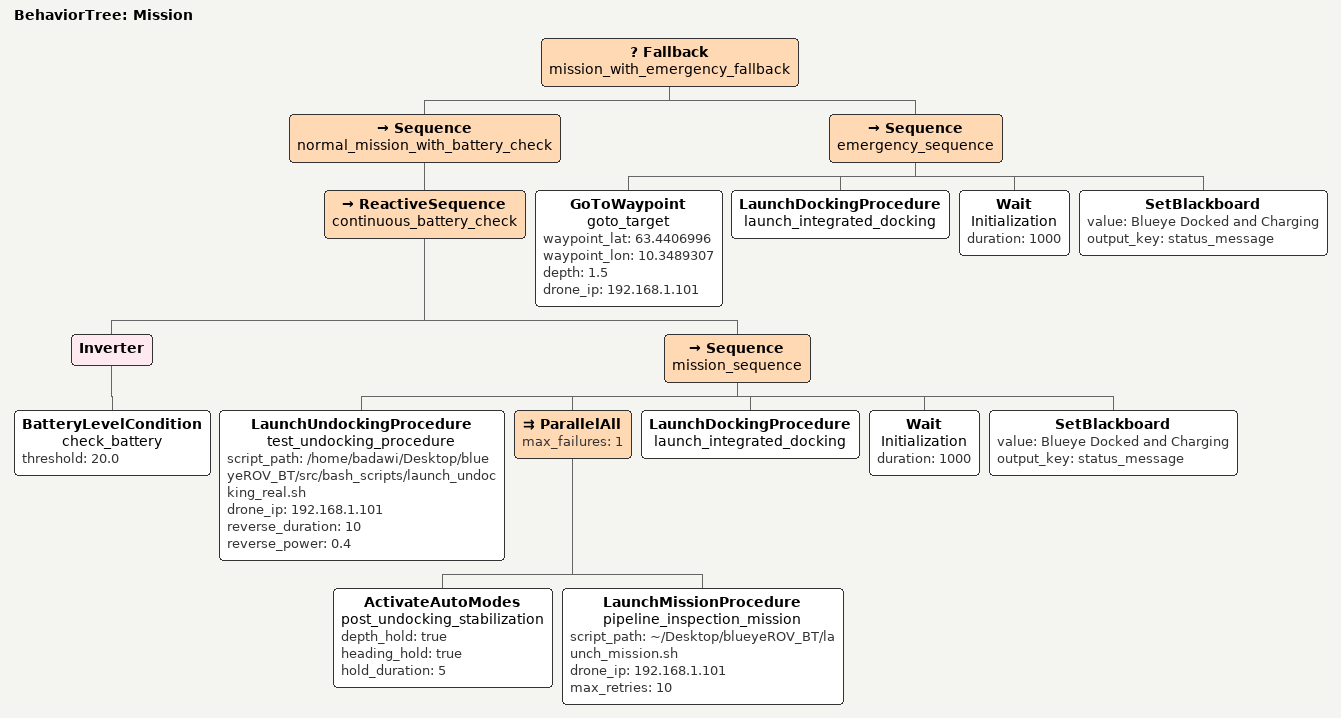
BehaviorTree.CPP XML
<?xml version="1.0" encoding="UTF-8"?>
<root BTCPP_format="4"
      main_tree_to_execute="Mission">
  <BehaviorTree ID="Mission">
    <Fallback name="mission_with_emergency_fallback">
      <Sequence name="normal_mission_with_battery_check">
        <ReactiveSequence name="continuous_battery_check">
          <Inverter>
            <BatteryLevelCondition name="check_battery"
                                   threshold="20.0"/>
          </Inverter>
          <Sequence name="mission_sequence">
            <LaunchUndockingProcedure name="test_undocking_procedure"
                                      script_path="/home/badawi/Desktop/blueyeROV_BT/src/bash_scripts/launch_undocking_real.sh"
                                      drone_ip="192.168.1.101"
                                      reverse_duration="10"
                                      reverse_power="0.4"/>
            <ParallelAll max_failures="1">
              <ActivateAutoModes name="post_undocking_stabilization"
                                 depth_hold="true"
                                 heading_hold="true"
                                 hold_duration="5"/>
              <LaunchMissionProcedure name="pipeline_inspection_mission"
                                      script_path="~/Desktop/blueyeROV_BT/launch_mission.sh"
                                      drone_ip="192.168.1.101"
                                      max_retries="10"/>
            </ParallelAll>
            <LaunchDockingProcedure name="launch_integrated_docking"/>
            <Wait name="Initialization"
                  duration="1000"/>
            <SetBlackboard value="Blueye Docked and Charging"
                           output_key="status_message"/>
          </Sequence>
        </ReactiveSequence>
      </Sequence>
      <Sequence name="emergency_sequence">
        <GoToWaypoint name="goto_target"
                      waypoint_lat="63.4406996"
                      waypoint_lon="10.3489307"
                      depth="1.5"
                      drone_ip="192.168.1.101"/>
        <LaunchDockingProcedure name="launch_integrated_docking"/>
        <Wait name="Initialization"
              duration="1000"/>
        <SetBlackboard value="Blueye Docked and Charging"
                       output_key="status_message"/>
      </Sequence>
    </Fallback>
  </BehaviorTree>

</root>
